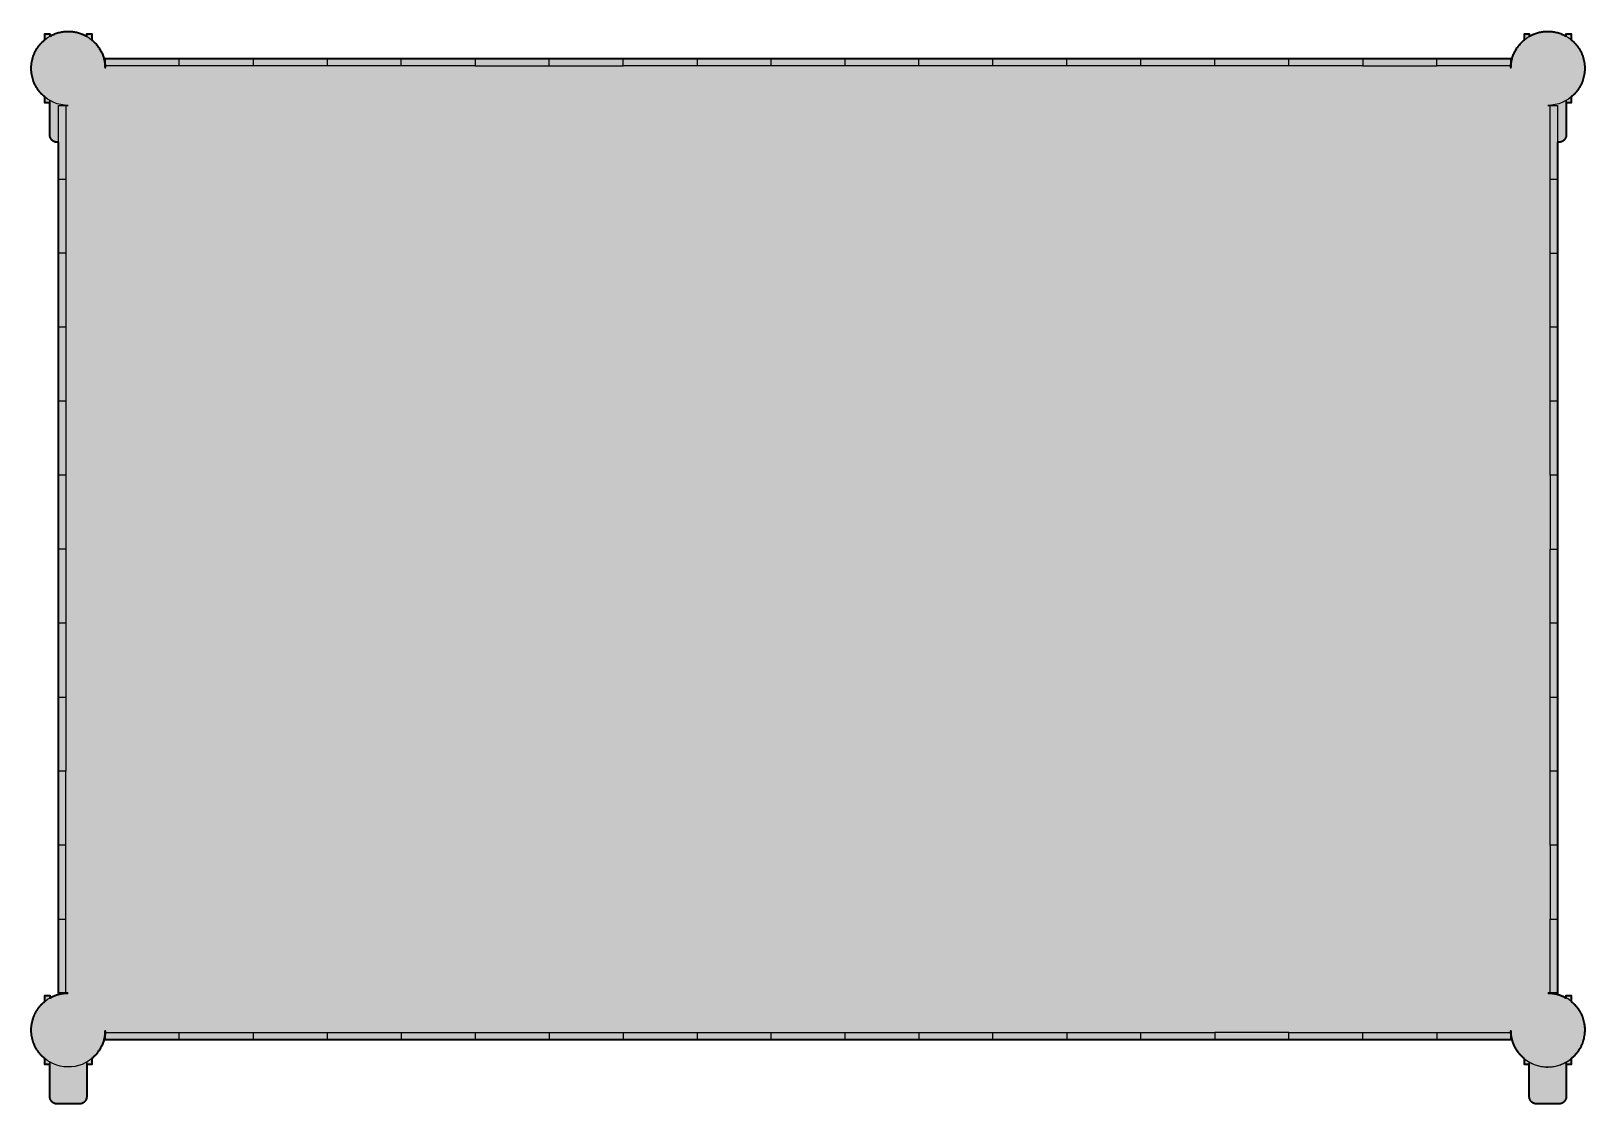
# Model space of a CAD drawing. Header units: millimetres. Extents: x 0 to 1565, y -741 to 534.
# Drawn here: x 69 to 699, y -741 to -306 of the extents above; entities that cross this region are included whole.
import ezdxf

# ---------------------------------------------------------------- set-up
doc = ezdxf.new("R2010")
doc.units = ezdxf.units.MM
doc.layers.add('Blocks', color=7, linetype='Continuous')
doc.layers.add('Blocks$Fill', color=7, linetype='Continuous', true_color=0xffffff)
doc.layers.add('Blocks$Inner', color=7, linetype='Continuous', lineweight=25, true_color=0x007f00)
doc.layers.add('Blocks$Outline', color=7, linetype='Continuous', lineweight=35, true_color=0xff3f3f)

# ---------------------------------------------------------------- blocks, each defined once
blk = doc.blocks.new('Arcs Low Trolley Top')
at = {"layer": 'Blocks$Fill'}
blk.add_hatch(color=256, dxfattribs=at).paths.add_polyline_path([(164.35, -203.64), (164.02, -203.37), (163.71, -203.09), (163.41, -202.8), (163.11, -202.51), (162.75, -202.13), (162.58, -201.94), (162.41, -201.74), (162.24, -201.53), (162.07, -201.32), (161.91, -201.11), (161.75, -200.9), (161.59, -200.68), (161.43, -200.46), (161.28, -200.23), (161.14, -200), (160.99, -199.77), (160.86, -199.53), (160.72, -199.29), (160.59, -199.05), (160.46, -198.8), (160.34, -198.55), (160.22, -198.3), (160.11, -198.05), (160, -197.79), (159.89, -197.53), (159.79, -197.27), (159.69, -197), (159.6, -196.74), (159.52, -196.47), (159.44, -196.2), (159.36, -195.93), (159.29, -195.65), (159.22, -195.38), (159.16, -195.1), (159.11, -194.83), (159.06, -194.55), (159.01, -194.27), (158.98, -193.99), (158.94, -193.71), (158.91, -193.43), (158.89, -193.15), (158.87, -192.86), (158.86, -192.58), (158.85, -192.3), (158.85, -192.02), (158.85, -191.74), (158.86, -191.46), (158.87, -191.18), (158.89, -190.91), (158.91, -190.63), (158.94, -190.35), (158.98, -190.08), (159.01, -189.81), (159.06, -189.54), (159.1, -189.27), (159.16, -189), (159.21, -188.73), (159.28, -188.47), (159.34, -188.21), (159.41, -187.95), (159.49, -187.69), (159.57, -187.44), (159.65, -187.19), (159.74, -186.94), (159.83, -186.69), (160.02, -186.21), (160.2, -185.81), (160.39, -185.42), (160.59, -185.02), (160.8, -184.63), (161.03, -184.25), (161.27, -183.86), (161.52, -183.49), (161.79, -183.12), (162.07, -182.75), (162.36, -182.39), (162.66, -182.04), (162.97, -181.7), (163.3, -181.37), (163.64, -181.04), (163.99, -180.73), (164.35, -180.43), (164.35, -178), (166.35, -178), (166.35, -179.04), (166.78, -178.8), (167.23, -178.57), (167.68, -178.36), (168.13, -178.17), (168.59, -177.99), (169.05, -177.82), (169.52, -177.67), (169.99, -177.54), (170.46, -177.42), (170.93, -177.32), (171.4, -177.23), (171.87, -177.16), (172.34, -177.11), (172.81, -177.07), (173.27, -177.04), (173.73, -177.03), (172.85, -177.03), (169.85, -177.03), (169.85, -147.03), (169.85, -117.03), (169.85, -87.03), (169.85, -27.03), (169.85, 2.97), (169.85, 32.97), (169.85, 92.97), (169.85, 122.97), (169.85, 152.97), (169.85, 168), (169.24, 168), (169.14, 168.01), (169.04, 168.02), (168.94, 168.03), (168.84, 168.05), (168.74, 168.06), (168.64, 168.09), (168.54, 168.11), (168.44, 168.14), (168.34, 168.17), (168.25, 168.21), (168.15, 168.25), (168.06, 168.29), (167.97, 168.34), (167.88, 168.39), (167.79, 168.44), (167.7, 168.49), (167.62, 168.55), (167.53, 168.61), (167.45, 168.67), (167.38, 168.74), (167.3, 168.81), (167.23, 168.88), (167.15, 168.95), (167.09, 169.03), (167.02, 169.11), (166.96, 169.19), (166.9, 169.27), (166.84, 169.36), (166.78, 169.44), (166.73, 169.53), (166.68, 169.62), (166.64, 169.71), (166.6, 169.81), (166.56, 169.9), (166.52, 170), (166.49, 170.09), (166.46, 170.19), (166.43, 170.29), (166.41, 170.39), (166.39, 170.49), (166.38, 170.59), (166.36, 170.69), (166.35, 170.8), (166.35, 170.9), (166.35, 171), (166.35, 183.93), (164.35, 183.93), (164.35, 186.36), (163.99, 186.66), (163.64, 186.98), (163.3, 187.3), (162.97, 187.63), (162.66, 187.97), (162.36, 188.33), (162.07, 188.68), (161.79, 189.05), (161.52, 189.42), (161.27, 189.8), (161.03, 190.18), (160.8, 190.56), (160.59, 190.95), (160.39, 191.35), (160.2, 191.74), (160.02, 192.14), (159.83, 192.62), (159.74, 192.87), (159.65, 193.12), (159.57, 193.37), (159.49, 193.63), (159.41, 193.88), (159.34, 194.14), (159.28, 194.4), (159.21, 194.67), (159.16, 194.93), (159.1, 195.2), (159.06, 195.47), (159.01, 195.74), (158.98, 196.01), (158.94, 196.29), (158.91, 196.56), (158.89, 196.84), (158.87, 197.12), (158.86, 197.39), (158.85, 197.67), (158.85, 197.95), (158.85, 198.23), (158.86, 198.52), (158.87, 198.8), (158.89, 199.08), (158.91, 199.36), (158.94, 199.64), (158.98, 199.92), (159.01, 200.2), (159.06, 200.48), (159.11, 200.76), (159.16, 201.03), (159.22, 201.31), (159.29, 201.59), (159.36, 201.86), (159.44, 202.13), (159.52, 202.4), (159.6, 202.67), (159.69, 202.94), (159.79, 203.2), (159.89, 203.46), (160, 203.72), (160.11, 203.98), (160.22, 204.23), (160.34, 204.49), (160.46, 204.73), (160.59, 204.98), (160.72, 205.22), (160.86, 205.46), (160.99, 205.7), (161.14, 205.93), (161.28, 206.16), (161.43, 206.39), (161.59, 206.61), (161.75, 206.83), (161.91, 207.05), (162.07, 207.26), (162.24, 207.46), (162.41, 207.67), (162.58, 207.87), (162.75, 208.06), (163.11, 208.44), (163.41, 208.73), (163.71, 209.02), (164.02, 209.3), (164.35, 209.57), (164.35, 212), (166.35, 212), (166.35, 210.96), (166.71, 211.16), (167.09, 211.36), (167.47, 211.54), (167.86, 211.72), (168.25, 211.88), (168.65, 212.04), (169.05, 212.18), (169.46, 212.31), (169.88, 212.43), (170.29, 212.54), (170.71, 212.63), (171.13, 212.72), (171.56, 212.79), (171.98, 212.85), (172.41, 212.9), (172.84, 212.93), (173.26, 212.95), (173.69, 212.97), (174.11, 212.96), (174.54, 212.95), (174.96, 212.92), (175.38, 212.89), (175.79, 212.84), (176.21, 212.78), (176.62, 212.71), (177.02, 212.63), (177.42, 212.53), (177.81, 212.43), (178.2, 212.32), (178.59, 212.2), (178.96, 212.07), (179.33, 211.93), (179.59, 211.82), (179.84, 211.72), (180.1, 211.6), (180.35, 211.48), (180.6, 211.36), (180.85, 211.23), (181.1, 211.1), (181.35, 210.96), (181.35, 212), (183.35, 212), (183.35, 209.57), (183.66, 209.31), (183.96, 209.04), (184.26, 208.76), (184.55, 208.48), (184.83, 208.18), (185.11, 207.88), (185.38, 207.56), (185.63, 207.24), (185.89, 206.92), (186.13, 206.58), (186.36, 206.24), (186.58, 205.89), (186.79, 205.54), (187, 205.18), (187.19, 204.82), (187.37, 204.45), (187.54, 204.08), (187.71, 203.71), (187.86, 203.33), (188, 202.95), (188.12, 202.57), (188.24, 202.18), (188.35, 201.8), (188.45, 201.41), (188.53, 201.02), (188.61, 200.63), (188.67, 200.25), (188.73, 199.86), (188.77, 199.48), (188.8, 199.09), (188.83, 198.71), (188.84, 198.33), (188.84, 198.97), (188.84, 201.97), (218.84, 201.97), (278.84, 201.97), (338.84, 201.97), (428.84, 201.97), (458.84, 201.97), (488.84, 201.97), (518.84, 201.97), (548.84, 201.97), (578.84, 201.97), (668.84, 201.97), (698.84, 201.97), (728.84, 201.97), (758.84, 201.97), (758.84, 198.97), (758.84, 198.33), (758.86, 198.71), (758.88, 199.09), (758.91, 199.48), (758.96, 199.86), (759.01, 200.25), (759.08, 200.63), (759.15, 201.02), (759.24, 201.41), (759.34, 201.8), (759.44, 202.18), (759.56, 202.57), (759.69, 202.95), (759.83, 203.33), (759.98, 203.71), (760.14, 204.08), (760.31, 204.45), (760.5, 204.82), (760.69, 205.18), (760.89, 205.54), (761.1, 205.89), (761.33, 206.24), (761.56, 206.58), (761.8, 206.92), (762.05, 207.24), (762.31, 207.56), (762.58, 207.88), (762.85, 208.18), (763.14, 208.48), (763.43, 208.76), (763.72, 209.04), (764.03, 209.31), (764.34, 209.57), (764.34, 212), (766.34, 212), (766.34, 210.96), (766.59, 211.1), (766.84, 211.23), (767.09, 211.36), (767.34, 211.48), (767.59, 211.6), (767.84, 211.72), (768.1, 211.82), (768.35, 211.93), (768.72, 212.07), (769.1, 212.2), (769.48, 212.32), (769.87, 212.43), (770.27, 212.53), (770.67, 212.63), (771.07, 212.71), (771.48, 212.78), (771.89, 212.84), (772.31, 212.89), (772.73, 212.92), (773.15, 212.95), (773.57, 212.96), (774, 212.97), (774.42, 212.95), (774.85, 212.93), (775.28, 212.9), (775.7, 212.85), (776.13, 212.79), (776.55, 212.72), (776.97, 212.63), (777.39, 212.54), (777.81, 212.43), (778.22, 212.31), (778.63, 212.18), (779.04, 212.04), (779.43, 211.88), (779.83, 211.72), (780.22, 211.54), (780.6, 211.36), (780.97, 211.16), (781.34, 210.96), (781.34, 212), (783.34, 212), (783.34, 209.57), (783.66, 209.3), (783.98, 209.02), (784.28, 208.73), (784.57, 208.44), (784.93, 208.06), (785.11, 207.87), (785.28, 207.67), (785.45, 207.46), (785.61, 207.26), (785.78, 207.05), (785.94, 206.83), (786.1, 206.61), (786.25, 206.39), (786.4, 206.16), (786.55, 205.93), (786.69, 205.7), (786.83, 205.46), (786.97, 205.22), (787.1, 204.98), (787.22, 204.73), (787.35, 204.49), (787.47, 204.23), (787.58, 203.98), (787.69, 203.72), (787.79, 203.46), (787.9, 203.2), (787.99, 202.94), (788.08, 202.67), (788.17, 202.4), (788.25, 202.13), (788.32, 201.86), (788.39, 201.59), (788.46, 201.31), (788.52, 201.03), (788.58, 200.76), (788.63, 200.48), (788.67, 200.2), (788.71, 199.92), (788.74, 199.64), (788.77, 199.36), (788.8, 199.08), (788.82, 198.8), (788.83, 198.52), (788.84, 198.23), (788.84, 197.95), (788.84, 197.67), (788.83, 197.39), (788.81, 197.12), (788.8, 196.84), (788.77, 196.56), (788.74, 196.29), (788.71, 196.01), (788.67, 195.74), (788.63, 195.47), (788.58, 195.2), (788.53, 194.93), (788.47, 194.67), (788.41, 194.4), (788.34, 194.14), (788.27, 193.88), (788.2, 193.63), (788.12, 193.37), (788.03, 193.12), (787.95, 192.87), (787.86, 192.62), (787.66, 192.14), (787.49, 191.74), (787.3, 191.35), (787.1, 190.95), (786.88, 190.56), (786.66, 190.18), (786.42, 189.8), (786.16, 189.42), (785.9, 189.05), (785.62, 188.68), (785.33, 188.33), (785.03, 187.98), (784.71, 187.63), (784.38, 187.3), (784.05, 186.98), (783.7, 186.66), (783.34, 186.36), (783.34, 183.93), (781.34, 183.93), (781.34, 170.9), (781.33, 170.8), (781.32, 170.69), (781.31, 170.59), (781.29, 170.49), (781.28, 170.39), (781.25, 170.29), (781.23, 170.19), (781.2, 170.09), (781.16, 170), (781.13, 169.9), (781.09, 169.81), (781.05, 169.71), (781, 169.62), (780.95, 169.53), (780.9, 169.44), (780.85, 169.36), (780.79, 169.27), (780.73, 169.19), (780.67, 169.11), (780.6, 169.03), (780.53, 168.95), (780.46, 168.88), (780.39, 168.81), (780.31, 168.74), (780.23, 168.67), (780.15, 168.61), (780.07, 168.55), (779.98, 168.49), (779.9, 168.44), (779.81, 168.39), (779.72, 168.34), (779.63, 168.29), (779.53, 168.25), (779.44, 168.21), (779.34, 168.17), (779.25, 168.14), (779.15, 168.11), (779.05, 168.09), (778.95, 168.06), (778.85, 168.05), (778.75, 168.03), (778.64, 168.02), (778.54, 168.01), (778.44, 168), (778.34, 168), (777.84, 168), (777.84, 152.97), (777.84, 92.97), (777.84, 62.97), (777.84, 32.97), (777.84, -27.03), (777.84, -87.03), (777.84, -117.03), (777.84, -177.03), (774.84, -177.03), (773.95, -177.03), (774.42, -177.04), (774.88, -177.07), (775.35, -177.11), (775.81, -177.16), (776.29, -177.23), (776.76, -177.32), (777.23, -177.42), (777.7, -177.54), (778.17, -177.67), (778.63, -177.82), (779.1, -177.99), (779.56, -178.17), (780.01, -178.36), (780.46, -178.57), (780.9, -178.8), (781.34, -179.04), (781.34, -178), (783.34, -178), (783.34, -180.43), (783.7, -180.73), (784.05, -181.04), (784.38, -181.37), (784.71, -181.7), (785.03, -182.04), (785.33, -182.39), (785.62, -182.75), (785.9, -183.12), (786.16, -183.49), (786.42, -183.86), (786.66, -184.25), (786.88, -184.63), (787.1, -185.02), (787.3, -185.42), (787.49, -185.81), (787.66, -186.21), (787.85, -186.69), (787.95, -186.94), (788.03, -187.18), (788.12, -187.43), (788.19, -187.69), (788.27, -187.94), (788.34, -188.2), (788.41, -188.46), (788.47, -188.72), (788.53, -188.99), (788.58, -189.25), (788.63, -189.52), (788.67, -189.79), (788.71, -190.06), (788.74, -190.34), (788.77, -190.61), (788.79, -190.89), (788.81, -191.16), (788.83, -191.44), (788.83, -191.72), (788.84, -192), (788.84, -192.28), (788.83, -192.56), (788.82, -192.84), (788.8, -193.12), (788.78, -193.4), (788.75, -193.68), (788.71, -193.96), (788.68, -194.23), (788.63, -194.51), (788.58, -194.79), (788.53, -195.07), (788.47, -195.34), (788.4, -195.62), (788.33, -195.89), (788.26, -196.16), (788.18, -196.43), (788.1, -196.7), (788.01, -196.96), (787.91, -197.23), (787.81, -197.49), (787.71, -197.75), (787.6, -198), (787.49, -198.26), (787.37, -198.51), (787.25, -198.76), (787.12, -199), (786.99, -199.24), (786.86, -199.48), (786.72, -199.72), (786.58, -199.95), (786.43, -200.18), (786.28, -200.41), (786.13, -200.63), (785.97, -200.85), (785.81, -201.07), (785.65, -201.28), (785.49, -201.48), (785.32, -201.69), (785.15, -201.89), (784.97, -202.08), (784.62, -202.46), (784.57, -202.51), (784.57, -202.51), (784.57, -202.51), (784.57, -202.51), (784.57, -202.51), (784.57, -202.51), (784.57, -202.51), (784.57, -202.51), (784.28, -202.8), (784.21, -202.87), (783.9, -203.16), (783.82, -203.23), (783.5, -203.51), (783.47, -203.53), (783.34, -203.64), (783.34, -206.07), (781.34, -206.07), (781.34, -219.1), (781.33, -219.2), (781.32, -219.31), (781.31, -219.41), (781.29, -219.51), (781.28, -219.61), (781.25, -219.71), (781.23, -219.81), (781.2, -219.91), (781.16, -220), (781.13, -220.1), (781.09, -220.19), (781.05, -220.29), (781, -220.38), (780.95, -220.47), (780.9, -220.56), (780.85, -220.64), (780.79, -220.73), (780.73, -220.81), (780.67, -220.89), (780.6, -220.97), (780.53, -221.05), (780.46, -221.12), (780.39, -221.19), (780.31, -221.26), (780.23, -221.33), (780.15, -221.39), (780.07, -221.45), (779.98, -221.51), (779.9, -221.56), (779.81, -221.61), (779.72, -221.66), (779.63, -221.71), (779.53, -221.75), (779.44, -221.79), (779.34, -221.83), (779.25, -221.86), (779.15, -221.89), (779.05, -221.91), (778.95, -221.94), (778.85, -221.95), (778.75, -221.97), (778.64, -221.98), (778.54, -221.99), (778.44, -222), (778.34, -222), (769.24, -222), (769.13, -221.99), (769.03, -221.98), (768.93, -221.97), (768.83, -221.95), (768.73, -221.94), (768.63, -221.91), (768.53, -221.89), (768.43, -221.86), (768.33, -221.83), (768.24, -221.79), (768.14, -221.75), (768.05, -221.71), (767.96, -221.66), (767.87, -221.61), (767.78, -221.56), (767.69, -221.51), (767.61, -221.45), (767.53, -221.39), (767.44, -221.33), (767.37, -221.26), (767.29, -221.19), (767.22, -221.12), (767.15, -221.05), (767.08, -220.97), (767.01, -220.89), (766.95, -220.81), (766.89, -220.73), (766.83, -220.64), (766.77, -220.56), (766.72, -220.47), (766.67, -220.38), (766.63, -220.29), (766.59, -220.19), (766.55, -220.1), (766.51, -220), (766.48, -219.91), (766.45, -219.81), (766.42, -219.71), (766.4, -219.61), (766.38, -219.51), (766.37, -219.41), (766.35, -219.31), (766.35, -219.2), (766.34, -219.1), (766.34, -219), (766.34, -206.07), (764.34, -206.07), (764.34, -203.64), (764.32, -203.63), (763.95, -203.31), (763.93, -203.3), (763.58, -202.97), (763.5, -202.9), (763.21, -202.62), (763.14, -202.54), (762.85, -202.25), (762.78, -202.17), (762.51, -201.87), (762.44, -201.79), (762.18, -201.47), (762.12, -201.39), (761.86, -201.07), (761.8, -200.98), (761.56, -200.65), (761.5, -200.57), (761.27, -200.22), (761.22, -200.14), (761, -199.79), (760.94, -199.7), (760.74, -199.34), (760.69, -199.25), (760.5, -198.89), (760.45, -198.8), (760.27, -198.43), (760.23, -198.34), (760.06, -197.96), (760.02, -197.87), (759.87, -197.49), (759.83, -197.4), (759.67, -196.95), (759.66, -196.92), (759.51, -196.46), (759.5, -196.44), (759.36, -195.97), (759.36, -195.96), (759.24, -195.48), (759.24, -195.47), (759.13, -195), (759.11, -194.9), (759.04, -194.51), (759.03, -194.41), (758.96, -193.95), (758.96, -193.93), (758.91, -193.45), (758.9, -193.43), (758.87, -192.97), (758.86, -192.88), (758.84, -192.4), (758.84, -193.03), (758.84, -196.03), (728.84, -196.03), (668.84, -196.03), (608.84, -196.03), (548.84, -196.03), (488.84, -196.03), (458.84, -196.03), (428.84, -196.03), (398.84, -196.03), (368.84, -196.03), (308.84, -196.03), (278.84, -196.03), (248.84, -196.03), (218.84, -196.03), (188.84, -196.03), (188.84, -193.03), (188.84, -192.4), (188.83, -192.78), (188.8, -193.16), (188.77, -193.54), (188.73, -193.93), (188.67, -194.32), (188.61, -194.7), (188.53, -195.09), (188.45, -195.48), (188.35, -195.86), (188.24, -196.25), (188.12, -196.63), (188, -197.02), (187.86, -197.4), (187.71, -197.78), (187.54, -198.15), (187.37, -198.52), (187.19, -198.89), (187, -199.25), (186.79, -199.61), (186.58, -199.96), (186.36, -200.31), (186.13, -200.65), (185.89, -200.98), (185.63, -201.31), (185.38, -201.63), (185.11, -201.94), (184.83, -202.25), (184.55, -202.54), (184.26, -202.83), (183.96, -203.11), (183.66, -203.38), (183.35, -203.64), (183.35, -206.07), (181.35, -206.07), (181.35, -219.1), (181.34, -219.2), (181.33, -219.31), (181.32, -219.41), (181.3, -219.51), (181.28, -219.61), (181.26, -219.71), (181.24, -219.81), (181.21, -219.91), (181.17, -220), (181.14, -220.1), (181.1, -220.19), (181.06, -220.29), (181.01, -220.38), (180.96, -220.47), (180.91, -220.56), (180.86, -220.64), (180.8, -220.73), (180.74, -220.81), (180.67, -220.89), (180.61, -220.97), (180.54, -221.05), (180.47, -221.12), (180.39, -221.19), (180.32, -221.26), (180.24, -221.33), (180.16, -221.39), (180.08, -221.45), (179.99, -221.51), (179.91, -221.56), (179.82, -221.61), (179.73, -221.66), (179.64, -221.71), (179.54, -221.75), (179.45, -221.79), (179.35, -221.83), (179.25, -221.86), (179.16, -221.89), (179.06, -221.91), (178.96, -221.94), (178.86, -221.95), (178.76, -221.97), (178.65, -221.98), (178.55, -221.99), (178.45, -222), (178.35, -222), (169.24, -222), (169.14, -221.99), (169.04, -221.98), (168.94, -221.97), (168.84, -221.95), (168.74, -221.94), (168.64, -221.91), (168.54, -221.89), (168.44, -221.86), (168.34, -221.83), (168.25, -221.79), (168.15, -221.75), (168.06, -221.71), (167.97, -221.66), (167.88, -221.61), (167.79, -221.56), (167.7, -221.51), (167.62, -221.45), (167.53, -221.39), (167.45, -221.33), (167.38, -221.26), (167.3, -221.19), (167.23, -221.12), (167.15, -221.05), (167.09, -220.97), (167.02, -220.89), (166.96, -220.81), (166.9, -220.73), (166.84, -220.64), (166.78, -220.56), (166.73, -220.47), (166.68, -220.38), (166.64, -220.29), (166.6, -220.19), (166.56, -220.1), (166.52, -220), (166.49, -219.91), (166.46, -219.81), (166.43, -219.71), (166.41, -219.61), (166.39, -219.51), (166.38, -219.41), (166.36, -219.31), (166.35, -219.2), (166.35, -219.1), (166.35, -219), (166.35, -206.07), (164.35, -206.07)], flags=0)
at = {"layer": 'Blocks$Inner'}
for p, q in [((308.84, 198.97), (308.84, 201.97)), ((428.84, 201.97), (458.84, 201.97)), ((488.84, 201.97), (518.84, 201.97)), ((188.84, 198.97), (188.84, 197.97)), ((458.84, 198.97), (428.84, 198.97)), ((518.84, 198.97), (488.84, 198.97)), ((758.84, 197.97), (758.84, 198.97)), ((172.85, 182.97), (173.85, 182.97)), ((774.84, 152.97), (774.84, 182.97)), ((774.84, 122.97), (777.84, 122.97)), ((169.85, -57.03), (172.85, -57.03)), ((774.84, -57.03), (777.84, -57.03)), ((188.84, -192.03), (188.84, -193.03)), ((518.84, -193.03), (518.84, -196.03)), ((578.84, -193.03), (578.84, -196.03)), ((758.84, -193.03), (758.84, -192.03)), ((458.84, -196.03), (428.84, -196.03))]:
    blk.add_line(p, q, dxfattribs=at)
for points in [[(164.35, 209.57), (164.35, 212), (166.35, 212), (166.35, 210.96)], [(181.35, 210.96), (181.35, 212), (183.35, 212), (183.35, 209.57)], [(764.34, 209.57), (764.34, 212), (766.34, 212), (766.34, 210.96)], [(781.34, 210.96), (781.34, 212), (783.34, 212), (783.34, 209.57)], [(218.84, 198.97), (188.84, 198.97), (188.84, 201.97), (218.84, 201.97)], [(248.84, 201.97), (248.84, 198.97), (218.84, 198.97), (218.84, 201.97), (248.84, 201.97), (278.84, 201.97), (278.84, 198.97), (248.84, 198.97)], [(278.84, 201.97), (308.84, 201.97), (338.84, 201.97), (338.84, 198.97), (308.84, 198.97), (278.84, 198.97)], [(338.84, 198.97), (368.84, 198.97), (368.84, 201.97)], [(338.84, 201.97), (368.84, 201.97), (398.84, 201.97), (428.84, 201.97), (428.84, 198.97), (398.84, 198.97)], [(368.84, 198.97), (398.84, 198.97), (398.84, 201.97)], [(548.84, 198.97), (518.84, 198.97), (518.84, 201.97), (548.84, 201.97)], [(608.84, 198.97), (578.84, 198.97), (548.84, 198.97), (548.84, 201.97), (578.84, 201.97)], [(578.84, 198.97), (578.84, 201.97), (608.84, 201.97), (638.84, 201.97), (668.84, 201.97)], [(638.84, 198.97), (608.84, 198.97), (608.84, 201.97)], [(668.84, 198.97), (638.84, 198.97), (638.84, 201.97)], [(698.84, 198.97), (668.84, 198.97), (668.84, 201.97), (698.84, 201.97)], [(728.84, 201.97), (758.84, 201.97), (758.84, 198.97), (728.84, 198.97)], [(169.85, 168), (169.35, 168), (169.24, 168), (169.14, 168.01), (169.04, 168.02), (168.94, 168.03), (168.84, 168.05), (168.74, 168.06), (168.64, 168.09), (168.54, 168.11), (168.44, 168.14), (168.34, 168.17), (168.25, 168.21), (168.15, 168.25), (168.06, 168.29), (167.97, 168.34), (167.88, 168.39), (167.79, 168.44), (167.7, 168.49), (167.62, 168.55), (167.53, 168.61), (167.45, 168.67), (167.38, 168.74), (167.3, 168.81), (167.23, 168.88), (167.15, 168.95), (167.09, 169.03), (167.02, 169.11), (166.96, 169.19), (166.9, 169.27), (166.84, 169.36), (166.78, 169.44), (166.73, 169.53), (166.68, 169.62), (166.64, 169.71), (166.6, 169.81), (166.56, 169.9), (166.52, 170), (166.49, 170.09), (166.46, 170.19), (166.43, 170.29), (166.41, 170.39), (166.39, 170.49), (166.38, 170.59), (166.36, 170.69), (166.35, 170.8), (166.35, 170.9), (166.35, 171), (166.35, 184.98), (166.35, 183.93), (164.35, 183.93), (164.35, 186.36)], [(169.85, 152.97), (169.85, 182.97), (172.85, 182.97), (172.85, 152.97)], [(773.84, 182.97), (774.84, 182.97), (777.84, 182.97), (777.84, 152.97)], [(777.84, 168), (778.34, 168), (778.44, 168), (778.54, 168.01), (778.64, 168.02), (778.75, 168.03), (778.85, 168.05), (778.95, 168.06), (779.05, 168.09), (779.15, 168.11), (779.25, 168.14), (779.34, 168.17), (779.44, 168.21), (779.53, 168.25), (779.63, 168.29), (779.72, 168.34), (779.81, 168.39), (779.9, 168.44), (779.98, 168.49), (780.07, 168.55), (780.15, 168.61), (780.23, 168.67), (780.31, 168.74), (780.39, 168.81), (780.46, 168.88), (780.53, 168.95), (780.6, 169.03), (780.67, 169.11), (780.73, 169.19), (780.79, 169.27), (780.85, 169.36), (780.9, 169.44), (780.95, 169.53), (781, 169.62), (781.05, 169.71), (781.09, 169.81), (781.13, 169.9), (781.16, 170), (781.2, 170.09), (781.23, 170.19), (781.25, 170.29), (781.28, 170.39), (781.29, 170.49), (781.31, 170.59), (781.32, 170.69), (781.33, 170.8), (781.34, 170.9), (781.34, 171), (781.34, 184.98), (781.34, 183.93), (783.34, 183.93), (783.34, 186.36)], [(777.84, 92.97), (777.84, 62.97), (774.84, 62.97), (774.84, 92.97), (774.84, 122.97), (774.84, 152.97), (777.84, 152.97), (777.84, 122.97), (777.84, 92.97), (774.84, 92.97)], [(172.85, 122.97), (172.85, 92.97), (172.85, 62.97), (169.85, 62.97)], [(172.85, 92.97), (169.85, 92.97), (169.85, 122.97)], [(172.85, 62.97), (172.85, 32.97), (169.85, 32.97), (169.85, 62.97), (169.85, 92.97)], [(777.84, 62.97), (777.84, 32.97), (774.84, 32.97), (774.84, 62.97)], [(172.85, 32.97), (172.85, 2.97), (169.85, 2.97), (169.85, 32.97)], [(777.84, 32.97), (777.84, 2.97), (777.84, -27.03), (774.84, -27.03)], [(774.84, 32.97), (774.84, 2.97), (777.84, 2.97)], [(172.85, 2.97), (172.85, -27.03), (169.85, -27.03), (169.85, 2.97)], [(777.84, -27.03), (777.84, -57.03), (777.84, -87.03), (774.84, -87.03), (774.84, -57.03), (774.84, -27.03), (774.84, 2.97)], [(172.85, -27.03), (172.85, -57.03), (172.85, -87.03), (169.85, -87.03), (169.85, -57.03), (169.85, -27.03)], [(172.85, -177.03), (169.85, -177.03), (169.85, -147.03), (172.85, -147.03), (172.85, -117.03), (172.85, -87.03)], [(172.85, -117.03), (169.85, -117.03), (169.85, -87.03)], [(777.84, -87.03), (777.84, -117.03), (774.84, -117.03), (774.84, -87.03)], [(774.84, -117.03), (774.84, -147.03), (777.84, -147.03)], [(777.84, -117.03), (777.84, -147.03), (777.84, -177.03), (774.84, -177.03)], [(173.85, -177.03), (172.85, -177.03), (172.85, -147.03)], [(773.84, -177.03), (774.84, -177.03), (774.84, -147.03)], [(781.34, -179.04), (781.34, -178), (783.34, -178), (783.34, -180.43)], [(218.84, -196.03), (188.84, -196.03), (188.84, -193.03), (218.84, -193.03)], [(248.84, -193.03), (278.84, -193.03), (308.84, -193.03), (338.84, -193.03), (338.84, -196.03)], [(278.84, -193.03), (278.84, -196.03), (248.84, -196.03)], [(308.84, -193.03), (308.84, -196.03), (278.84, -196.03)], [(368.84, -193.03), (368.84, -196.03), (338.84, -196.03), (308.84, -196.03)], [(338.84, -193.03), (368.84, -193.03), (398.84, -193.03), (428.84, -193.03), (458.84, -193.03)], [(398.84, -193.03), (398.84, -196.03), (368.84, -196.03)], [(428.84, -193.03), (428.84, -196.03), (398.84, -196.03)], [(488.84, -193.03), (518.84, -193.03), (548.84, -193.03)], [(608.84, -196.03), (578.84, -196.03), (548.84, -196.03), (548.84, -193.03), (578.84, -193.03), (608.84, -193.03)], [(668.84, -196.03), (638.84, -196.03), (608.84, -196.03), (608.84, -193.03), (638.84, -193.03)], [(668.84, -193.03), (638.84, -193.03), (638.84, -196.03)], [(698.84, -196.03), (698.84, -193.03), (728.84, -193.03), (728.84, -196.03), (698.84, -196.03), (668.84, -196.03), (668.84, -193.03), (698.84, -193.03)], [(728.84, -193.03), (758.84, -193.03), (758.84, -196.03), (728.84, -196.03)], [(758.84, -192.4), (758.86, -192.92), (758.9, -193.43), (758.96, -193.95), (759.03, -194.46), (759.13, -194.96), (759.24, -195.47), (759.36, -195.97), (759.51, -196.46), (759.67, -196.95), (759.84, -197.43), (760.04, -197.91), (760.25, -198.38), (760.47, -198.85), (760.72, -199.3), (760.97, -199.75), (761.25, -200.18), (761.53, -200.61), (761.83, -201.03), (762.15, -201.44), (762.48, -201.83), (762.82, -202.22), (763.18, -202.59), (763.55, -202.95), (763.93, -203.3), (764.32, -203.63), (764.73, -203.95), (765.14, -204.26), (765.57, -204.55), (766, -204.82), (766.45, -205.09), (766.9, -205.33), (767.36, -205.56), (767.83, -205.78), (768.3, -205.98), (768.79, -206.16), (769.27, -206.32), (769.77, -206.47), (770.27, -206.6), (770.77, -206.72), (771.27, -206.81), (771.78, -206.89), (772.29, -206.95), (772.81, -207), (773.32, -207.03), (773.84, -207.03), (774.36, -207.02), (774.88, -207), (775.4, -206.95), (775.92, -206.89), (776.44, -206.81), (776.95, -206.71), (777.46, -206.59), (777.97, -206.45), (778.47, -206.3), (778.96, -206.13), (779.45, -205.94), (779.93, -205.74), (780.41, -205.52), (780.87, -205.28), (781.33, -205.03), (781.78, -204.76), (782.22, -204.47), (782.65, -204.18), (783.06, -203.86), (783.47, -203.53), (783.87, -203.19), (784.25, -202.83), (784.62, -202.46)], [(548.84, -196.03), (518.84, -196.03), (488.84, -196.03)], [(183.35, -203.64), (183.35, -206.07), (181.35, -206.07), (181.35, -205.02), (181.35, -219), (181.35, -219.1), (181.34, -219.2), (181.33, -219.31), (181.32, -219.41), (181.3, -219.51), (181.28, -219.61), (181.26, -219.71), (181.24, -219.81), (181.21, -219.91), (181.17, -220), (181.14, -220.1), (181.1, -220.19), (181.06, -220.29), (181.01, -220.38), (180.96, -220.47), (180.91, -220.56), (180.86, -220.64), (180.8, -220.73), (180.74, -220.81), (180.67, -220.89), (180.61, -220.97), (180.54, -221.05), (180.47, -221.12), (180.39, -221.19), (180.32, -221.26), (180.24, -221.33), (180.16, -221.39), (180.08, -221.45), (179.99, -221.51), (179.91, -221.56), (179.82, -221.61), (179.73, -221.66), (179.64, -221.71), (179.54, -221.75), (179.45, -221.79), (179.35, -221.83), (179.25, -221.86), (179.16, -221.89), (179.06, -221.91), (178.96, -221.94), (178.86, -221.95), (178.76, -221.97), (178.65, -221.98), (178.55, -221.99), (178.45, -222), (178.35, -222), (169.35, -222), (169.24, -222), (169.14, -221.99), (169.04, -221.98), (168.94, -221.97), (168.84, -221.95), (168.74, -221.94), (168.64, -221.91), (168.54, -221.89), (168.44, -221.86), (168.34, -221.83), (168.25, -221.79), (168.15, -221.75), (168.06, -221.71), (167.97, -221.66), (167.88, -221.61), (167.79, -221.56), (167.7, -221.51), (167.62, -221.45), (167.53, -221.39), (167.45, -221.33), (167.38, -221.26), (167.3, -221.19), (167.23, -221.12), (167.15, -221.05), (167.09, -220.97), (167.02, -220.89), (166.96, -220.81), (166.9, -220.73), (166.84, -220.64), (166.78, -220.56), (166.73, -220.47), (166.68, -220.38), (166.64, -220.29), (166.6, -220.19), (166.56, -220.1), (166.52, -220), (166.49, -219.91), (166.46, -219.81), (166.43, -219.71), (166.41, -219.61), (166.39, -219.51), (166.38, -219.41), (166.36, -219.31), (166.35, -219.2), (166.35, -219.1), (166.35, -219), (166.35, -205.02), (166.35, -206.07), (164.35, -206.07), (164.35, -203.64)], [(783.34, -203.64), (783.34, -206.07), (781.34, -206.07), (781.34, -205.02), (781.34, -219), (781.34, -219.1), (781.33, -219.2), (781.32, -219.31), (781.31, -219.41), (781.29, -219.51), (781.28, -219.61), (781.25, -219.71), (781.23, -219.81), (781.2, -219.91), (781.16, -220), (781.13, -220.1), (781.09, -220.19), (781.05, -220.29), (781, -220.38), (780.95, -220.47), (780.9, -220.56), (780.85, -220.64), (780.79, -220.73), (780.73, -220.81), (780.67, -220.89), (780.6, -220.97), (780.53, -221.05), (780.46, -221.12), (780.39, -221.19), (780.31, -221.26), (780.23, -221.33), (780.15, -221.39), (780.07, -221.45), (779.98, -221.51), (779.9, -221.56), (779.81, -221.61), (779.72, -221.66), (779.63, -221.71), (779.53, -221.75), (779.44, -221.79), (779.34, -221.83), (779.25, -221.86), (779.15, -221.89), (779.05, -221.91), (778.95, -221.94), (778.85, -221.95), (778.75, -221.97), (778.64, -221.98), (778.54, -221.99), (778.44, -222), (778.34, -222), (769.34, -222), (769.24, -222), (769.13, -221.99), (769.03, -221.98), (768.93, -221.97), (768.83, -221.95), (768.73, -221.94), (768.63, -221.91), (768.53, -221.89), (768.43, -221.86), (768.33, -221.83), (768.24, -221.79), (768.14, -221.75), (768.05, -221.71), (767.96, -221.66), (767.87, -221.61), (767.78, -221.56), (767.69, -221.51), (767.61, -221.45), (767.53, -221.39), (767.44, -221.33), (767.37, -221.26), (767.29, -221.19), (767.22, -221.12), (767.15, -221.05), (767.08, -220.97), (767.01, -220.89), (766.95, -220.81), (766.89, -220.73), (766.83, -220.64), (766.77, -220.56), (766.72, -220.47), (766.67, -220.38), (766.63, -220.29), (766.59, -220.19), (766.55, -220.1), (766.51, -220), (766.48, -219.91), (766.45, -219.81), (766.42, -219.71), (766.4, -219.61), (766.38, -219.51), (766.37, -219.41), (766.35, -219.31), (766.35, -219.2), (766.34, -219.1), (766.34, -219), (766.34, -205.02), (766.34, -206.07), (764.34, -206.07), (764.34, -203.64)]]:
    blk.add_lwpolyline(points, dxfattribs=at)
for points in [[(488.84, 201.97), (488.84, 198.97), (473.84, 198.97), (458.84, 198.97), (458.84, 201.97), (473.84, 201.97)], [(728.84, 198.97), (728.84, 201.97), (698.84, 201.97), (698.84, 198.97)], [(169.85, 152.97), (172.85, 152.97), (172.85, 122.97), (169.85, 122.97)], [(218.84, -196.03), (218.84, -193.03), (248.84, -193.03), (248.84, -196.03)], [(488.84, -193.03), (488.84, -196.03), (473.84, -196.03), (458.84, -196.03), (458.84, -193.03), (473.84, -193.03)]]:
    blk.add_lwpolyline(points, close=True, dxfattribs=at)
at = {"layer": 'Blocks$Inner', "extrusion": (0, 0, -1)}
for centre, start, end in [((-173.85, 197.97), 270.00015, 178.59762), ((-773.84, 197.97), 1.40238, 269.99985), ((-173.85, -192.03), 181.40238, 89.99985)]:
    blk.add_arc(centre, 15, start, end, dxfattribs=at)
at = {"layer": 'Blocks$Inner'}
blk.add_arc((773.84, -192.03), 15, 181.40238, 89.99985, dxfattribs=at)
blk.add_open_spline([(169.85, -147.03), (169.85, -117.03)], degree=1, dxfattribs=at)
blk.add_open_spline([(166.35, -179.04), (166.35, -178), (164.35, -178), (164.35, -180.43)], degree=1, knots=[0, 0, 1.044856, 3.044856, 8.274057, 8.274057], dxfattribs=at)
at = {"layer": 'Blocks$Outline'}
for points in [[(164.35, 209.57), (164.35, 212), (166.35, 212), (166.35, 210.96)], [(181.35, 210.96), (181.35, 212), (183.35, 212), (183.35, 209.57)], [(764.34, 209.57), (764.34, 212), (766.34, 212), (766.34, 210.96)], [(781.34, 210.96), (781.34, 212), (783.34, 212), (783.34, 209.57)], [(188.84, 198.97), (188.84, 201.97), (218.84, 201.97)], [(218.84, 201.97), (248.84, 201.97), (278.84, 201.97)], [(278.84, 201.97), (308.84, 201.97), (338.84, 201.97)], [(338.84, 201.97), (368.84, 201.97), (398.84, 201.97), (428.84, 201.97)], [(428.84, 201.97), (458.84, 201.97)], [(458.84, 201.97), (473.84, 201.97), (488.84, 201.97)], [(488.84, 201.97), (518.84, 201.97)], [(518.84, 201.97), (548.84, 201.97)], [(548.84, 201.97), (578.84, 201.97)], [(578.84, 201.97), (608.84, 201.97), (638.84, 201.97), (668.84, 201.97)], [(668.84, 201.97), (698.84, 201.97)], [(698.84, 201.97), (728.84, 201.97)], [(728.84, 201.97), (758.84, 201.97), (758.84, 198.97)], [(188.84, 198.33), (188.84, 198.97)], [(758.84, 198.97), (758.84, 198.33)], [(166.35, 183.93), (164.35, 183.93), (164.35, 186.36)], [(169.85, 168), (169.35, 168), (169.24, 168), (169.14, 168.01), (169.04, 168.02), (168.94, 168.03), (168.84, 168.05), (168.74, 168.06), (168.64, 168.09), (168.54, 168.11), (168.44, 168.14), (168.34, 168.17), (168.25, 168.21), (168.15, 168.25), (168.06, 168.29), (167.97, 168.34), (167.88, 168.39), (167.79, 168.44), (167.7, 168.49), (167.62, 168.55), (167.53, 168.61), (167.45, 168.67), (167.38, 168.74), (167.3, 168.81), (167.23, 168.88), (167.15, 168.95), (167.09, 169.03), (167.02, 169.11), (166.96, 169.19), (166.9, 169.27), (166.84, 169.36), (166.78, 169.44), (166.73, 169.53), (166.68, 169.62), (166.64, 169.71), (166.6, 169.81), (166.56, 169.9), (166.52, 170), (166.49, 170.09), (166.46, 170.19), (166.43, 170.29), (166.41, 170.39), (166.39, 170.49), (166.38, 170.59), (166.36, 170.69), (166.35, 170.8), (166.35, 170.9), (166.35, 171), (166.35, 183.93)], [(781.34, 183.93), (781.34, 171), (781.34, 170.9), (781.33, 170.8), (781.32, 170.69), (781.31, 170.59), (781.29, 170.49), (781.28, 170.39), (781.25, 170.29), (781.23, 170.19), (781.2, 170.09), (781.16, 170), (781.13, 169.9), (781.09, 169.81), (781.05, 169.71), (781, 169.62), (780.95, 169.53), (780.9, 169.44), (780.85, 169.36), (780.79, 169.27), (780.73, 169.19), (780.67, 169.11), (780.6, 169.03), (780.53, 168.95), (780.46, 168.88), (780.39, 168.81), (780.31, 168.74), (780.23, 168.67), (780.15, 168.61), (780.07, 168.55), (779.98, 168.49), (779.9, 168.44), (779.81, 168.39), (779.72, 168.34), (779.63, 168.29), (779.53, 168.25), (779.44, 168.21), (779.34, 168.17), (779.25, 168.14), (779.15, 168.11), (779.05, 168.09), (778.95, 168.06), (778.85, 168.05), (778.75, 168.03), (778.64, 168.02), (778.54, 168.01), (778.44, 168), (778.34, 168), (777.84, 168)], [(783.34, 186.36), (783.34, 183.93), (781.34, 183.93)], [(169.85, 152.97), (169.85, 168)], [(777.84, 168), (777.84, 152.97)], [(169.85, 122.97), (169.85, 152.97)], [(777.84, 152.97), (777.84, 122.97), (777.84, 92.97)], [(169.85, 92.97), (169.85, 122.97)], [(169.85, 32.97), (169.85, 62.97), (169.85, 92.97)], [(777.84, 92.97), (777.84, 62.97)], [(777.84, 62.97), (777.84, 32.97)], [(169.85, 2.97), (169.85, 32.97)], [(777.84, 32.97), (777.84, 2.97), (777.84, -27.03)], [(169.85, -27.03), (169.85, 2.97)], [(169.85, -87.03), (169.85, -57.03), (169.85, -27.03)], [(777.84, -27.03), (777.84, -57.03), (777.84, -87.03)], [(169.85, -117.03), (169.85, -87.03)], [(777.84, -87.03), (777.84, -117.03)], [(169.85, -147.03), (169.85, -117.03)], [(777.84, -117.03), (777.84, -147.03), (777.84, -177.03), (774.84, -177.03)], [(169.85, -177.03), (169.85, -147.03)], [(164.35, -180.43), (164.35, -178), (166.35, -178), (166.35, -179.04)], [(172.85, -177.03), (169.85, -177.03)], [(173.73, -177.03), (172.85, -177.03)], [(774.84, -177.03), (773.95, -177.03)], [(781.34, -179.04), (781.34, -178), (783.34, -178), (783.34, -180.43)], [(188.84, -193.03), (188.84, -192.4)], [(218.84, -196.03), (188.84, -196.03), (188.84, -193.03)], [(758.84, -193.03), (758.84, -196.03), (728.84, -196.03)], [(758.84, -192.4), (758.84, -193.03)], [(758.87, -192.97), (758.86, -192.92), (758.86, -192.88)], [(758.91, -193.45), (758.9, -193.43)], [(758.96, -193.95), (758.96, -193.93)], [(759.04, -194.51), (759.03, -194.46), (759.03, -194.41)], [(759.13, -195), (759.13, -194.96), (759.11, -194.9)], [(248.84, -196.03), (218.84, -196.03)], [(278.84, -196.03), (248.84, -196.03)], [(308.84, -196.03), (278.84, -196.03)], [(368.84, -196.03), (338.84, -196.03), (308.84, -196.03)], [(398.84, -196.03), (368.84, -196.03)], [(428.84, -196.03), (398.84, -196.03)], [(458.84, -196.03), (428.84, -196.03)], [(488.84, -196.03), (473.84, -196.03), (458.84, -196.03)], [(548.84, -196.03), (518.84, -196.03), (488.84, -196.03)], [(608.84, -196.03), (578.84, -196.03), (548.84, -196.03)], [(668.84, -196.03), (638.84, -196.03), (608.84, -196.03)], [(728.84, -196.03), (698.84, -196.03), (668.84, -196.03)], [(759.24, -195.48), (759.24, -195.47)], [(759.36, -195.97), (759.36, -195.96)], [(759.51, -196.46), (759.5, -196.44)], [(759.67, -196.95), (759.66, -196.92)], [(759.87, -197.49), (759.84, -197.43), (759.83, -197.4)], [(760.06, -197.96), (760.04, -197.91), (760.02, -197.87)], [(760.27, -198.43), (760.25, -198.38), (760.23, -198.34)], [(760.5, -198.89), (760.47, -198.85), (760.45, -198.8)], [(760.74, -199.34), (760.72, -199.3), (760.69, -199.25)], [(761, -199.79), (760.97, -199.75), (760.94, -199.7)], [(761.27, -200.22), (761.25, -200.18), (761.22, -200.14)], [(761.56, -200.65), (761.53, -200.61), (761.5, -200.57)], [(761.86, -201.07), (761.83, -201.03), (761.8, -200.98)], [(762.18, -201.47), (762.15, -201.44), (762.12, -201.39)], [(166.35, -206.07), (164.35, -206.07), (164.35, -203.64)], [(181.35, -206.07), (181.35, -219), (181.35, -219.1), (181.34, -219.2), (181.33, -219.31), (181.32, -219.41), (181.3, -219.51), (181.28, -219.61), (181.26, -219.71), (181.24, -219.81), (181.21, -219.91), (181.17, -220), (181.14, -220.1), (181.1, -220.19), (181.06, -220.29), (181.01, -220.38), (180.96, -220.47), (180.91, -220.56), (180.86, -220.64), (180.8, -220.73), (180.74, -220.81), (180.67, -220.89), (180.61, -220.97), (180.54, -221.05), (180.47, -221.12), (180.39, -221.19), (180.32, -221.26), (180.24, -221.33), (180.16, -221.39), (180.08, -221.45), (179.99, -221.51), (179.91, -221.56), (179.82, -221.61), (179.73, -221.66), (179.64, -221.71), (179.54, -221.75), (179.45, -221.79), (179.35, -221.83), (179.25, -221.86), (179.16, -221.89), (179.06, -221.91), (178.96, -221.94), (178.86, -221.95), (178.76, -221.97), (178.65, -221.98), (178.55, -221.99), (178.45, -222), (178.35, -222), (169.35, -222), (169.24, -222), (169.14, -221.99), (169.04, -221.98), (168.94, -221.97), (168.84, -221.95), (168.74, -221.94), (168.64, -221.91), (168.54, -221.89), (168.44, -221.86), (168.34, -221.83), (168.25, -221.79), (168.15, -221.75), (168.06, -221.71), (167.97, -221.66), (167.88, -221.61), (167.79, -221.56), (167.7, -221.51), (167.62, -221.45), (167.53, -221.39), (167.45, -221.33), (167.38, -221.26), (167.3, -221.19), (167.23, -221.12), (167.15, -221.05), (167.09, -220.97), (167.02, -220.89), (166.96, -220.81), (166.9, -220.73), (166.84, -220.64), (166.78, -220.56), (166.73, -220.47), (166.68, -220.38), (166.64, -220.29), (166.6, -220.19), (166.56, -220.1), (166.52, -220), (166.49, -219.91), (166.46, -219.81), (166.43, -219.71), (166.41, -219.61), (166.39, -219.51), (166.38, -219.41), (166.36, -219.31), (166.35, -219.2), (166.35, -219.1), (166.35, -219), (166.35, -206.07)], [(183.35, -203.64), (183.35, -206.07), (181.35, -206.07)], [(762.51, -201.87), (762.48, -201.83), (762.44, -201.79)], [(762.85, -202.25), (762.82, -202.22), (762.78, -202.17)], [(763.21, -202.62), (763.18, -202.59), (763.14, -202.54)], [(763.58, -202.97), (763.55, -202.95), (763.5, -202.9)], [(763.95, -203.31), (763.93, -203.3)], [(764.34, -203.64), (764.32, -203.63)], [(766.34, -206.07), (764.34, -206.07), (764.34, -203.64)], [(781.34, -206.07), (781.34, -219), (781.34, -219.1), (781.33, -219.2), (781.32, -219.31), (781.31, -219.41), (781.29, -219.51), (781.28, -219.61), (781.25, -219.71), (781.23, -219.81), (781.2, -219.91), (781.16, -220), (781.13, -220.1), (781.09, -220.19), (781.05, -220.29), (781, -220.38), (780.95, -220.47), (780.9, -220.56), (780.85, -220.64), (780.79, -220.73), (780.73, -220.81), (780.67, -220.89), (780.6, -220.97), (780.53, -221.05), (780.46, -221.12), (780.39, -221.19), (780.31, -221.26), (780.23, -221.33), (780.15, -221.39), (780.07, -221.45), (779.98, -221.51), (779.9, -221.56), (779.81, -221.61), (779.72, -221.66), (779.63, -221.71), (779.53, -221.75), (779.44, -221.79), (779.34, -221.83), (779.25, -221.86), (779.15, -221.89), (779.05, -221.91), (778.95, -221.94), (778.85, -221.95), (778.75, -221.97), (778.64, -221.98), (778.54, -221.99), (778.44, -222), (778.34, -222), (769.34, -222), (769.24, -222), (769.13, -221.99), (769.03, -221.98), (768.93, -221.97), (768.83, -221.95), (768.73, -221.94), (768.63, -221.91), (768.53, -221.89), (768.43, -221.86), (768.33, -221.83), (768.24, -221.79), (768.14, -221.75), (768.05, -221.71), (767.96, -221.66), (767.87, -221.61), (767.78, -221.56), (767.69, -221.51), (767.61, -221.45), (767.53, -221.39), (767.44, -221.33), (767.37, -221.26), (767.29, -221.19), (767.22, -221.12), (767.15, -221.05), (767.08, -220.97), (767.01, -220.89), (766.95, -220.81), (766.89, -220.73), (766.83, -220.64), (766.77, -220.56), (766.72, -220.47), (766.67, -220.38), (766.63, -220.29), (766.59, -220.19), (766.55, -220.1), (766.51, -220), (766.48, -219.91), (766.45, -219.81), (766.42, -219.71), (766.4, -219.61), (766.38, -219.51), (766.37, -219.41), (766.35, -219.31), (766.35, -219.2), (766.34, -219.1), (766.34, -219), (766.34, -206.07)], [(783.34, -203.64), (783.34, -206.07), (781.34, -206.07)], [(783.5, -203.51), (783.47, -203.53)], [(783.9, -203.16), (783.87, -203.19), (783.82, -203.23)], [(784.28, -202.8), (784.25, -202.83), (784.21, -202.87)], [(784.62, -202.46), (784.57, -202.51)]]:
    blk.add_lwpolyline(points, dxfattribs=at)
for points, weights, knots in [([(164.35, 186.36), (161.47, 188.71), (160.02, 192.14), (156.16, 201.32), (163.11, 208.44), (163.7, 209.04), (164.35, 209.57), (164.35, 209.57)], [0.918870962717, 0.930398371023, 1, 0.833165673157, 1, 0.983399522867, 0.970102320845, 0.970102009145], [-60.44036, -60.44036, -60.44036, -53.106279, -53.106279, -35.526567, -35.526567, -33.777337, -33.777296, -33.777296, -33.777296]), ([(166.35, 210.96), (172.61, 214.57), (179.33, 211.93), (180.38, 211.52), (181.35, 210.96)], [0.939246610441, 0.873102407325, 1, 0.977940444462, 0.961714508417], [-31.318343, -31.318343, -31.318343, -17.946855, -17.946855, -15.62239, -15.62239, -15.62239]), ([(183.35, 209.57), (183.35, 209.57), (188.67, 205.21), (188.84, 198.33)], [0.934063846973, 0.934063506218, 0.878396987007, 0.999999980308], [-13.180808, -13.180808, -13.180808, -13.18073, -0.367145, -0.367145, -0.367145]), ([(758.84, 198.33), (759.01, 205.22), (764.34, 209.57), (764.34, 209.57)], [0.999999980308, 0.878392001726, 0.934068060607, 0.934068391231], [0.367145, 0.367145, 0.367145, 13.181255, 13.181331, 13.181331, 13.181331]), ([(766.34, 210.96), (767.31, 211.52), (768.35, 211.93), (775.08, 214.57), (781.34, 210.96)], [0.961721226134, 0.977945010743, 1, 0.873097947713, 0.939251259743], [15.622871, 15.622871, 15.622871, 17.946855, 17.946855, 31.318813, 31.318813, 31.318813]), ([(783.34, 209.57), (783.34, 209.57), (783.99, 209.04), (784.57, 208.44), (791.53, 201.32), (787.66, 192.14), (786.22, 188.71), (783.34, 186.36)], [0.970110266993, 0.970110556519, 0.983404649734, 1, 0.833165673157, 1, 0.930403253708, 0.918872580341], [33.777839, 33.777839, 33.777839, 33.777877, 35.526567, 35.526567, 53.106279, 53.106279, 60.439846, 60.439846, 60.439846]), ([(164.35, -203.64), (163.7, -203.11), (163.11, -202.51), (156.16, -195.38), (160.02, -186.21), (161.47, -182.78), (164.35, -180.43)], [0.970101222255, 0.983398642523, 1, 0.833165673157, 1, 0.930398470838, 0.918870995779], [33.777244, 33.777244, 33.777244, 35.526567, 35.526567, 53.106279, 53.106279, 60.44035, 60.44035, 60.44035]), ([(783.34, -180.43), (786.22, -182.78), (787.66, -186.21), (791.51, -195.34), (784.62, -202.46)], [0.918872577582, 0.930403245381, 1, 0.833820099997, 0.998696280449], [-60.439846, -60.439846, -60.439846, -53.106279, -53.106279, -35.595525, -35.595525, -35.595525]), ([(188.84, -192.4), (188.67, -199.28), (183.35, -203.64), (183.35, -203.64)], [0.999999980308, 0.878396880619, 0.93406355492, 0.934063846973], [0.367145, 0.367145, 0.367145, 13.180741, 13.180808, 13.180808, 13.180808]), ([(783.47, -203.53), (783.41, -203.59), (783.34, -203.64), (783.34, -203.64)], [0.972843794712, 0.971460332867, 0.970110578731, 0.970110266993], [-33.9553881, -33.9553881, -33.9553881, -33.7778802, -33.7778392, -33.7778392, -33.7778392]), ([(784.57, -202.51), (784.57, -202.51), (784.57, -202.51), (784.43, -202.66), (784.28, -202.8)], [0.999999878126, 0.999999939063, 1, 0.995851116086, 0.991908583444], [-35.5265734, -35.5265734, -35.5265734, -35.526567, -35.526567, -35.0893896, -35.0893896, -35.0893896])]:
    blk.add_rational_spline(points, weights, degree=2, knots=knots, dxfattribs=at)
for points, weights in [([(166.35, -179.04), (169.77, -177.06), (173.73, -177.03)], [0.917475852881, 0.925092859576, 0.997679330809]), ([(773.95, -177.03), (777.91, -177.06), (781.34, -179.04)], [0.997679167565, 0.925088635286, 0.917474968328]), ([(758.86, -192.88), (758.85, -192.64), (758.84, -192.4)], [0.990711955064, 0.995188111078, 0.999934551874]), ([(758.9, -193.43), (758.88, -193.2), (758.87, -192.97)], [0.980682438407, 0.984682508902, 0.988932199729]), ([(758.96, -193.93), (758.93, -193.69), (758.91, -193.45)], [0.972322235606, 0.976204350689, 0.980356845752]), ([(759.03, -194.41), (758.99, -194.18), (758.96, -193.95)], [0.96482840395, 0.968345217926, 0.972118386657]), ([(759.11, -194.9), (759.08, -194.71), (759.04, -194.51)], [0.957875359674, 0.960548499212, 0.963394688844]), ([(759.24, -195.47), (759.18, -195.23), (759.13, -195)], [0.950416771697, 0.95335563348, 0.956549768808]), ([(759.36, -195.96), (759.3, -195.72), (759.24, -195.48)], [0.944482184762, 0.947228703024, 0.950245599022]), ([(759.5, -196.44), (759.43, -196.21), (759.36, -195.97)], [0.939259529881, 0.941722045117, 0.944451970651]), ([(759.66, -196.92), (759.58, -196.69), (759.51, -196.46)], [0.934577634874, 0.936710247071, 0.939095600906]), ([(759.83, -197.4), (759.75, -197.18), (759.67, -196.95)], [0.93043649633, 0.932264843932, 0.934334489142]), ([(760.02, -197.87), (759.94, -197.68), (759.87, -197.49)], [0.926836116487, 0.928168152528, 0.929673237588]), ([(760.23, -198.34), (760.14, -198.15), (760.06, -197.96)], [0.923776484396, 0.924892214481, 0.926180993574]), ([(760.45, -198.8), (760.36, -198.62), (760.27, -198.43)], [0.921257604332, 0.922157028381, 0.923229501373]), ([(760.69, -199.25), (760.59, -199.07), (760.5, -198.89)], [0.919279475752, 0.919962593873, 0.920818760866]), ([(760.94, -199.7), (760.84, -199.52), (760.74, -199.34)], [0.917842098314, 0.918308910639, 0.918948771774]), ([(761.22, -200.14), (761.1, -199.96), (761, -199.79)], [0.916945471778, 0.917195978411, 0.91761953381]), ([(761.5, -200.57), (761.38, -200.4), (761.27, -200.22)], [0.916589595999, 0.916623797011, 0.916831046763]), ([(761.8, -200.98), (761.68, -200.82), (761.56, -200.65)], [0.916774470924, 0.916592366336, 0.916583310482]), ([(762.12, -201.39), (761.99, -201.23), (761.86, -201.07)], [0.917500096581, 0.917101686377, 0.916876324916]), ([(762.44, -201.79), (762.31, -201.63), (762.18, -201.47)], [0.918766473087, 0.918151757211, 0.917710090104]), ([(762.78, -202.17), (762.65, -202.02), (762.51, -201.87)], [0.920573600616, 0.919742579005, 0.919084606192]), ([(763.14, -202.54), (762.99, -202.4), (762.85, -202.25)], [0.922921479431, 0.921874152018, 0.920999873433]), ([(763.5, -202.9), (763.35, -202.76), (763.21, -202.62)], [0.925810109755, 0.924546476576, 0.923455892225]), ([(763.93, -203.3), (763.75, -203.14), (763.58, -202.97)], [0.929776582331, 0.927994233656, 0.926452663215]), ([(764.32, -203.63), (764.13, -203.48), (763.95, -203.31)], [0.933897112689, 0.931818930995, 0.929990187345]), ([(783.82, -203.23), (783.66, -203.37), (783.5, -203.51)], [0.98054561113, 0.976912548729, 0.973485842955]), ([(784.21, -202.87), (784.05, -203.02), (783.9, -203.16)], [0.989950447782, 0.98605944256, 0.982374794358])]:
    blk.add_rational_spline(points, weights, degree=2, dxfattribs=at)

msp = doc.modelspace()

# ---------------------------------------------------------------- block references
at = {"layer": 'Blocks'}
msp.add_blockref('Arcs Low Trolley Top', (-89.72, -519.25), dxfattribs=at)

doc.saveas('drawing.dxf')
